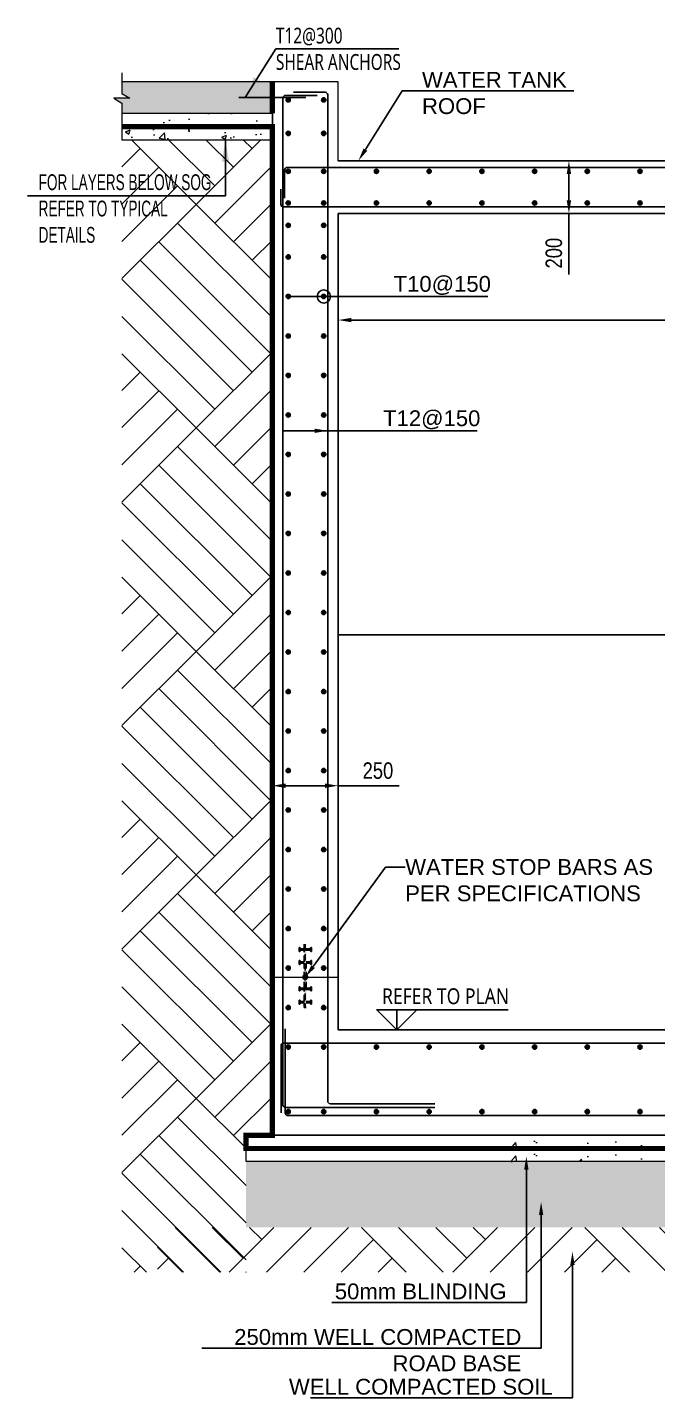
# Model space of a CAD drawing. Header units: millimetres. Extents: x 109938 to 146706, y 87118 to 119396.
# Drawn here: x 141307 to 143698, y 94669 to 99879 of the extents above; entities that cross this region are included whole.
import ezdxf
from ezdxf import colors
from ezdxf.entities.mleader import LeaderData, LeaderLine
from ezdxf.math import Vec2, Vec3

# ---------------------------------------------------------------- set-up
doc = ezdxf.new("R2010")
doc.units = ezdxf.units.MM
doc.header["$LTSCALE"] = 25
doc.header["$PDMODE"] = 35
for name, pattern in [('Dash Dot 3_16_', [7.9375, 4.7625, -1.5875, 0, -1.5875]), ('DASHEDX2', [1.5, 1, -0.5]), ('Dot & Dashed', [8.937037, 4.233333, -2.351852, 0, -2.351852])]:
    doc.linetypes.add(name, pattern=pattern)
for name, color, linetype, lineweight in [('A-ANNO-DIMS', 211, 'Continuous', 9), ('A-FLOR-IDEN', 11, 'Continuous', 9), ('S-COL', 3, 'Continuous', 13), ('S-COLS', 52, 'Continuous', 9), ('S-HATCH', 8, 'Continuous', 9), ('S-SLAB', 3, 'Continuous', 13)]:
    doc.layers.add(name, color=color, linetype=linetype, lineweight=lineweight)
for name, color, linetype in [('APPLICATION', 7, 'DASHEDX2'), ('LOBBY.SECTIONS$0$S200G_ELEV_LVL', 7, 'Continuous'), ('REINF', 1, 'Continuous'), ('S-DIM', 1, 'Continuous'), ('S200G_SECTIONS', 3, 'Continuous'), ('STR_COL_HATCH', 8, 'Continuous'), ('VOIDS', 3, 'Continuous'), ('WATER PROOF', 1, 'Continuous')]:
    doc.layers.add(name, color=color, linetype=linetype)
doc.styles.add('GENERATED_STYLE_1', font='arial.ttf')
doc.styles.add('GENERATED_STYLE_3', font='trebuc.ttf', dxfattribs={"width": 0.78})
doc.styles.add('romans', font='romans__.ttf', dxfattribs={"width": 0.85, "height": 1.816751})
doc.styles.add('style1', font='arial.ttf', dxfattribs={"width": 0.8, "height": 62.5})
doc.linetypes.add('ZIGZAG', pattern='A,0.00254,-5.08,[131,ltypeshp.shx,S=5.08,R=0,X=-5.08,Y=0],-10.16,[131,ltypeshp.shx,S=5.08,R=180,X=5.08,Y=0],-5.08', length=20.32254)
doc.dimstyles.new('D375', dxfattribs={"dimtxt": 62.5, "dimasz": 50, "dimexe": 0.18, "dimexo": 0.0625, "dimgap": 25, "dimtad": 1, "dimdec": 0, "dimzin": 0, "dimdsep": 46, "dimtxsty": 'style1', "dimcen": 0.09, "dimclrd": 256, "dimclre": 256, "dimclrt": 2, "dimadec": 0, "dimazin": 0, "dimtfac": 1, "dimtdec": 0, "dimtofl": 0, "dimtmove": 0, "dimatfit": 3, "dimfxl": 1, "dimtolj": 1, "dimtzin": 0, "dimarcsym": 0})
doc.dimstyles.new('DIM-50', dxfattribs={"dimscale": 0.05, "dimtxt": 2.5, "dimasz": 2.5, "dimexe": 2, "dimexo": 2, "dimgap": 1, "dimtad": 1, "dimdec": 0, "dimlfac": 1000, "dimzin": 0, "dimdsep": 46, "dimtxsty": 'romans', "dimblk": 'ARCHTICK', "dimcen": 1, "dimclrd": 1, "dimclre": 1, "dimclrt": 3, "dimadec": 0, "dimazin": 0, "dimtfac": 1, "dimtdec": 0, "dimtix": 1, "dimtmove": 1, "dimatfit": 3, "dimfxl": 1, "dimtolj": 1, "dimtzin": 0, "dimarcsym": 0})
pattern_1 = [(50, (9832.4, -8603.38), (182.18467, -15.93909), [19.05, -209.55]), (355, (9832.4, -8603.38), (-35.24342, 191.05685), [15.24, -167.64058]), (100.45144, (9847.58, -8604.71), (146.94125, 175.11775), [16.19, -178.09024]), (46.1842, (9832.4, -8552.58), (271.07904, -42.04233), [28.575, -314.325]), (96.63556, (9855, -8556.1), (237.40413, 247.42612), [24.28502, -267.1356]), (351.18415, (9832.4, -8552.58), (237.40413, 247.42612), [22.85997, -251.45973]), (21, (9857.8, -8565.28), (151.61439, -102.2652), [19.05, -209.55]), (326, (9857.8, -8565.28), (61.80203, 184.18797), [15.24, -167.64]), (71.45144, (9870.43, -8573.8), (213.41642, 81.92277), [16.19, -178.08994]), (37.5, (9832.4, -8603.384), (3.088603, 84.55504), [0, -165.608, 0, -170.18, 0, -168.275]), (7.5, (9832.4, -8603.38), (66.819663, 100.180575), [0, -97.028, 0, -161.798, 0, -64.135]), (327.5, (9775.755, -8603.384), (135.590595, -5.728744), [0, -63.5, 0, -198.12, 0, -262.89]), (317.5, (9750.36, -8603.38), (148.12918, 25.42649), [0, -82.55, 0, -131.572, 0, -186.69])]

# ---------------------------------------------------------------- blocks, each defined once
blk = doc.blocks.new('*D21')
at = {"layer": 'A-ANNO-DIMS', "lineweight": -2, "transparency": 16777216}
for p, q in [((142486.4, 98889.2), (142486.4, 98767.5)), ((145836.4, 98889.2), (145836.4, 98767.5)), ((142536.4, 98767.7), (145786.4, 98767.7))]:
    blk.add_line(p, q, dxfattribs=at)
at = {"layer": 'A-ANNO-DIMS', "transparency": 16777216}
for points in [[(142536.4, 98776), (142536.4, 98759.4), (142486.4, 98767.7)], [(145786.4, 98776), (145786.4, 98759.4), (145836.4, 98767.7)]]:
    blk.add_solid(points, dxfattribs=at)
at = {"layer": 'Defpoints', "color": 0, "transparency": 16777216}
for p in [(142486.4, 98889.3), (145836.4, 98889.3), (145836.4, 98767.7)]:
    blk.add_point(p, dxfattribs=at)
at = {"layer": 'A-ANNO-DIMS', "color": 2, "transparency": 16777216, "insert": (144161.4, 98824.6), "char_height": 62.5, "attachment_point": 5, "style": 'style1'}
blk.add_mtext('\\A1;3350', dxfattribs=at)
blk = doc.blocks.new('_DotBlank')
at = {"color": 0, "linetype": 'ByBlock', "lineweight": -2}
blk.add_line((-0.5, 0), (-1, 0), dxfattribs=at)
blk.add_circle((0, 0), 0.5, dxfattribs=at)
blk = doc.blocks.new('*D25')
at = {"layer": 'A-ANNO-DIMS', "lineweight": -2, "transparency": 16777216}
for p, q in [((142236.4, 96960.3), (142236.4, 96999.9)), ((142286.4, 96999.7), (142436.4, 96999.7)), ((142486.4, 96960.3), (142486.4, 96999.9)), ((142486.4, 96999.7), (142717.6, 96999.7))]:
    blk.add_line(p, q, dxfattribs=at)
at = {"layer": 'A-ANNO-DIMS', "transparency": 16777216}
for points in [[(142286.4, 97008), (142286.4, 96991.3), (142236.4, 96999.7)], [(142436.4, 97008), (142436.4, 96991.3), (142486.4, 96999.7)]]:
    blk.add_solid(points, dxfattribs=at)
at = {"layer": 'Defpoints', "color": 0, "transparency": 16777216}
for p in [(142236.4, 96999.7), (142236.4, 96960.2), (142486.4, 96960.2)]:
    blk.add_point(p, dxfattribs=at)
at = {"layer": 'A-ANNO-DIMS', "color": 2, "transparency": 16777216, "insert": (142637, 97056.6), "char_height": 62.5, "attachment_point": 5, "style": 'style1'}
blk.add_mtext('\\A1;250', dxfattribs=at)
blk = doc.blocks.new('*D26')
at = {"layer": 'A-ANNO-DIMS', "lineweight": -2, "transparency": 16777216}
for p, q in [((143436, 99372.3), (143361.6, 99372.3)), ((143361.8, 99322.3), (143361.8, 99222.3)), ((143411.6, 99172.3), (143361.6, 99172.3)), ((143361.8, 99172.3), (143361.8, 98941.2))]:
    blk.add_line(p, q, dxfattribs=at)
at = {"layer": 'A-ANNO-DIMS', "transparency": 16777216}
for points in [[(143353.4, 99322.3), (143370.1, 99322.3), (143361.8, 99372.3)], [(143353.4, 99222.3), (143370.1, 99222.3), (143361.8, 99172.3)]]:
    blk.add_solid(points, dxfattribs=at)
at = {"layer": 'Defpoints', "color": 0, "transparency": 16777216}
for p in [(143436, 99372.3), (143361.8, 99172.3), (143411.6, 99172.3)]:
    blk.add_point(p, dxfattribs=at)
at = {"layer": 'A-ANNO-DIMS', "color": 2, "transparency": 16777216, "insert": (143304.8, 99021.7), "char_height": 62.5, "attachment_point": 5, "rotation": 90, "style": 'style1'}
blk.add_mtext('\\A1;200', dxfattribs=at)
blk = doc.blocks.new('_ARCHTICK')
at = {"color": 0, "linetype": 'ByBlock', "const_width": 0.15}
blk.add_lwpolyline([(-0.5, -0.5), (0.5, 0.5)], dxfattribs=at)

msp = doc.modelspace()

# ---------------------------------------------------------------- hatches: boundary and pattern name
h = msp.add_hatch()
h.set_pattern_fill('ANSI31', color=256, scale=25, style=0)
h.set_pattern_definition([(45, (128240.7277, 73810.351), (-2.2097087, 2.2097087), [])])
h.paths.add_polyline_path([(142352.6, 96272.3, -1), (142370.3, 96272.3, -1)])
at = {"layer": 'REINF'}
h = msp.add_hatch(color=256, dxfattribs=at)
h.dxf.hatch_style = 1
edge = h.paths.add_edge_path()
edge.add_arc((142296.4, 99603.6), 8, 0, 360)
h = msp.add_hatch(color=256, dxfattribs=at)
h.dxf.hatch_style = 1
edge = h.paths.add_edge_path()
edge.add_arc((142431.4, 99603.6), 8, 0, 360)
h = msp.add_hatch(color=256, dxfattribs=at)
h.dxf.hatch_style = 1
edge = h.paths.add_edge_path()
edge.add_arc((142296.4, 99476.2), 8, 0, 360)
h = msp.add_hatch(color=256, dxfattribs=at)
h.dxf.hatch_style = 1
edge = h.paths.add_edge_path()
edge.add_arc((142431.4, 99476.2), 8, 0, 360)
h = msp.add_hatch(color=256, dxfattribs=at)
h.dxf.hatch_style = 1
edge = h.paths.add_edge_path()
edge.add_arc((142296.4, 99332.3), 8, 0, 360)
h = msp.add_hatch(color=256, dxfattribs=at)
h.dxf.hatch_style = 1
edge = h.paths.add_edge_path()
edge.add_arc((142431.4, 99332.3), 8, 0, 360)
h = msp.add_hatch(color=256, dxfattribs=at)
h.dxf.hatch_style = 1
edge = h.paths.add_edge_path()
edge.add_arc((142631.4, 99332.3), 8, 0, 360)
h = msp.add_hatch(color=256, dxfattribs=at)
h.dxf.hatch_style = 1
edge = h.paths.add_edge_path()
edge.add_arc((142831.4, 99332.3), 8, 0, 360)
h = msp.add_hatch(color=256, dxfattribs=at)
h.dxf.hatch_style = 1
edge = h.paths.add_edge_path()
edge.add_arc((143031.4, 99332.3), 8, 0, 360)
h = msp.add_hatch(color=256, dxfattribs=at)
h.dxf.hatch_style = 1
edge = h.paths.add_edge_path()
edge.add_arc((143231.4, 99332.3), 8, 0, 360)
h = msp.add_hatch(color=256, dxfattribs=at)
h.dxf.hatch_style = 1
edge = h.paths.add_edge_path()
edge.add_arc((143431.4, 99332.3), 8, 0, 360)
h = msp.add_hatch(color=256, dxfattribs=at)
h.dxf.hatch_style = 1
edge = h.paths.add_edge_path()
edge.add_arc((143631.4, 99332.3), 8, 0, 360)
h = msp.add_hatch(color=256, dxfattribs=at)
h.dxf.hatch_style = 1
edge = h.paths.add_edge_path()
edge.add_arc((142296.4, 99212.3), 8, 0, 360)
h = msp.add_hatch(color=256, dxfattribs=at)
h.dxf.hatch_style = 1
edge = h.paths.add_edge_path()
edge.add_arc((142296.4, 99212.3), 8, 0, 360)
h = msp.add_hatch(color=256, dxfattribs=at)
h.dxf.hatch_style = 1
edge = h.paths.add_edge_path()
edge.add_arc((142431.4, 99212.3), 8, 0, 360)
h = msp.add_hatch(color=256, dxfattribs=at)
h.dxf.hatch_style = 1
edge = h.paths.add_edge_path()
edge.add_arc((142431.4, 99212.3), 8, 0, 360)
h = msp.add_hatch(color=256, dxfattribs=at)
h.dxf.hatch_style = 1
edge = h.paths.add_edge_path()
edge.add_arc((142631.4, 99212.3), 8, 0, 360)
h = msp.add_hatch(color=256, dxfattribs=at)
h.dxf.hatch_style = 1
edge = h.paths.add_edge_path()
edge.add_arc((142831.4, 99212.3), 8, 0, 360)
h = msp.add_hatch(color=256, dxfattribs=at)
h.dxf.hatch_style = 1
edge = h.paths.add_edge_path()
edge.add_arc((143031.4, 99212.3), 8, 0, 360)
h = msp.add_hatch(color=256, dxfattribs=at)
h.dxf.hatch_style = 1
edge = h.paths.add_edge_path()
edge.add_arc((143231.4, 99212.3), 8, 0, 360)
h = msp.add_hatch(color=256, dxfattribs=at)
h.dxf.hatch_style = 1
edge = h.paths.add_edge_path()
edge.add_arc((143431.4, 99212.3), 8, 0, 360)
h = msp.add_hatch(color=256, dxfattribs=at)
h.dxf.hatch_style = 1
edge = h.paths.add_edge_path()
edge.add_arc((143631.4, 99212.3), 8, 0, 360)
h = msp.add_hatch(color=256, dxfattribs=at)
h.dxf.hatch_style = 1
edge = h.paths.add_edge_path()
edge.add_arc((142296.4, 99127.3), 8, 0, 360)
h = msp.add_hatch(color=256, dxfattribs=at)
h.dxf.hatch_style = 1
edge = h.paths.add_edge_path()
edge.add_arc((142431.4, 99127.3), 8, 0, 360)
h = msp.add_hatch(color=256, dxfattribs=at)
h.dxf.hatch_style = 1
edge = h.paths.add_edge_path()
edge.add_arc((142296.4, 99007.3), 8, 0, 360)
h = msp.add_hatch(color=256, dxfattribs=at)
h.dxf.hatch_style = 1
edge = h.paths.add_edge_path()
edge.add_arc((142431.4, 99007.3), 8, 0, 360)
h = msp.add_hatch(color=256, dxfattribs=at)
h.dxf.hatch_style = 1
edge = h.paths.add_edge_path()
edge.add_arc((142296.4, 98857.3), 8, 0, 360)
h = msp.add_hatch(color=256, dxfattribs=at)
h.dxf.hatch_style = 1
edge = h.paths.add_edge_path()
edge.add_arc((142431.4, 98857.3), 8, 0, 360)
h = msp.add_hatch(color=256, dxfattribs=at)
h.dxf.hatch_style = 1
edge = h.paths.add_edge_path()
edge.add_arc((142296.4, 98707.3), 8, 0, 360)
h = msp.add_hatch(color=256, dxfattribs=at)
h.dxf.hatch_style = 1
edge = h.paths.add_edge_path()
edge.add_arc((142431.4, 98707.3), 8, 0, 360)
h = msp.add_hatch(color=256, dxfattribs=at)
h.dxf.hatch_style = 1
edge = h.paths.add_edge_path()
edge.add_arc((142296.4, 98557.3), 8, 0, 360)
h = msp.add_hatch(color=256, dxfattribs=at)
h.dxf.hatch_style = 1
edge = h.paths.add_edge_path()
edge.add_arc((142431.4, 98557.3), 8, 0, 360)
h = msp.add_hatch(color=256, dxfattribs=at)
h.dxf.hatch_style = 1
edge = h.paths.add_edge_path()
edge.add_arc((142296.4, 98407.3), 8, 0, 360)
h = msp.add_hatch(color=256, dxfattribs=at)
h.dxf.hatch_style = 1
edge = h.paths.add_edge_path()
edge.add_arc((142431.4, 98407.3), 8, 0, 360)
h = msp.add_hatch(color=256, dxfattribs=at)
h.dxf.hatch_style = 1
edge = h.paths.add_edge_path()
edge.add_arc((142296.4, 98257.3), 8, 0, 360)
h = msp.add_hatch(color=256, dxfattribs=at)
h.dxf.hatch_style = 1
edge = h.paths.add_edge_path()
edge.add_arc((142431.4, 98257.3), 8, 0, 360)
h = msp.add_hatch(color=256, dxfattribs=at)
h.dxf.hatch_style = 1
edge = h.paths.add_edge_path()
edge.add_arc((142296.4, 98107.3), 8, 0, 360)
h = msp.add_hatch(color=256, dxfattribs=at)
h.dxf.hatch_style = 1
edge = h.paths.add_edge_path()
edge.add_arc((142431.4, 98107.3), 8, 0, 360)
h = msp.add_hatch(color=256, dxfattribs=at)
h.dxf.hatch_style = 1
edge = h.paths.add_edge_path()
edge.add_arc((142296.4, 97957.3), 8, 0, 360)
h = msp.add_hatch(color=256, dxfattribs=at)
h.dxf.hatch_style = 1
edge = h.paths.add_edge_path()
edge.add_arc((142431.4, 97957.3), 8, 0, 360)
h = msp.add_hatch(color=256, dxfattribs=at)
h.dxf.hatch_style = 1
edge = h.paths.add_edge_path()
edge.add_arc((142296.4, 97807.3), 8, 0, 360)
h = msp.add_hatch(color=256, dxfattribs=at)
h.dxf.hatch_style = 1
edge = h.paths.add_edge_path()
edge.add_arc((142431.4, 97807.3), 8, 0, 360)
h = msp.add_hatch(color=256, dxfattribs=at)
h.dxf.hatch_style = 1
edge = h.paths.add_edge_path()
edge.add_arc((142296.4, 97657.3), 8, 0, 360)
h = msp.add_hatch(color=256, dxfattribs=at)
h.dxf.hatch_style = 1
edge = h.paths.add_edge_path()
edge.add_arc((142431.4, 97657.3), 8, 0, 360)
h = msp.add_hatch(color=256, dxfattribs=at)
h.dxf.hatch_style = 1
edge = h.paths.add_edge_path()
edge.add_arc((142296.4, 97507.3), 8, 0, 360)
h = msp.add_hatch(color=256, dxfattribs=at)
h.dxf.hatch_style = 1
edge = h.paths.add_edge_path()
edge.add_arc((142431.4, 97507.3), 8, 0, 360)
h = msp.add_hatch(color=256, dxfattribs=at)
h.dxf.hatch_style = 1
edge = h.paths.add_edge_path()
edge.add_arc((142296.4, 97357.3), 8, 0, 360)
h = msp.add_hatch(color=256, dxfattribs=at)
h.dxf.hatch_style = 1
edge = h.paths.add_edge_path()
edge.add_arc((142431.4, 97357.3), 8, 0, 360)
h = msp.add_hatch(color=256, dxfattribs=at)
h.dxf.hatch_style = 1
edge = h.paths.add_edge_path()
edge.add_arc((142296.4, 97207.3), 8, 0, 360)
h = msp.add_hatch(color=256, dxfattribs=at)
h.dxf.hatch_style = 1
edge = h.paths.add_edge_path()
edge.add_arc((142431.4, 97207.3), 8, 0, 360)
h = msp.add_hatch(color=256, dxfattribs=at)
h.dxf.hatch_style = 1
edge = h.paths.add_edge_path()
edge.add_arc((142296.4, 97057.3), 8, 0, 360)
h = msp.add_hatch(color=256, dxfattribs=at)
h.dxf.hatch_style = 1
edge = h.paths.add_edge_path()
edge.add_arc((142431.4, 97057.3), 8, 0, 360)
h = msp.add_hatch(color=256, dxfattribs=at)
h.dxf.hatch_style = 1
edge = h.paths.add_edge_path()
edge.add_arc((142296.4, 96907.3), 8, 0, 360)
h = msp.add_hatch(color=256, dxfattribs=at)
h.dxf.hatch_style = 1
edge = h.paths.add_edge_path()
edge.add_arc((142431.4, 96907.3), 8, 0, 360)
h = msp.add_hatch(color=256, dxfattribs=at)
h.dxf.hatch_style = 1
edge = h.paths.add_edge_path()
edge.add_arc((142296.4, 96757.3), 8, 0, 360)
h = msp.add_hatch(color=256, dxfattribs=at)
h.dxf.hatch_style = 1
edge = h.paths.add_edge_path()
edge.add_arc((142431.4, 96757.3), 8, 0, 360)
h = msp.add_hatch(color=256, dxfattribs=at)
h.dxf.hatch_style = 1
edge = h.paths.add_edge_path()
edge.add_arc((142296.4, 96607.3), 8, 0, 360)
h = msp.add_hatch(color=256, dxfattribs=at)
h.dxf.hatch_style = 1
edge = h.paths.add_edge_path()
edge.add_arc((142431.4, 96607.3), 8, 0, 360)
h = msp.add_hatch(color=256, dxfattribs=at)
h.dxf.hatch_style = 1
edge = h.paths.add_edge_path()
edge.add_arc((142296.4, 96457.3), 8, 0, 360)
h = msp.add_hatch(color=256, dxfattribs=at)
h.dxf.hatch_style = 1
edge = h.paths.add_edge_path()
edge.add_arc((142431.4, 96457.3), 8, 0, 360)
h = msp.add_hatch(color=256, dxfattribs=at)
h.dxf.hatch_style = 1
edge = h.paths.add_edge_path()
edge.add_arc((142296.4, 96307.3), 8, 0, 360)
h = msp.add_hatch(color=256, dxfattribs=at)
h.dxf.hatch_style = 1
edge = h.paths.add_edge_path()
edge.add_arc((142431.4, 96307.3), 8, 0, 360)
h = msp.add_hatch(color=256, dxfattribs=at)
h.dxf.hatch_style = 1
edge = h.paths.add_edge_path()
edge.add_arc((142296.4, 96157.3), 8, 0, 360)
h = msp.add_hatch(color=256, dxfattribs=at)
h.dxf.hatch_style = 1
edge = h.paths.add_edge_path()
edge.add_arc((142431.4, 96157.3), 8, 0, 360)
h = msp.add_hatch(color=256, dxfattribs=at)
h.dxf.hatch_style = 1
edge = h.paths.add_edge_path()
edge.add_arc((142296.4, 96007.3), 8, 0, 360)
h = msp.add_hatch(color=256, dxfattribs=at)
h.dxf.hatch_style = 1
edge = h.paths.add_edge_path()
edge.add_arc((142431.4, 96007.3), 8, 0, 360)
h = msp.add_hatch(color=256, dxfattribs=at)
h.dxf.hatch_style = 1
edge = h.paths.add_edge_path()
edge.add_arc((142631.4, 96007.3), 8, 0, 360)
h = msp.add_hatch(color=256, dxfattribs=at)
h.dxf.hatch_style = 1
edge = h.paths.add_edge_path()
edge.add_arc((142831.4, 96007.3), 8, 0, 360)
h = msp.add_hatch(color=256, dxfattribs=at)
h.dxf.hatch_style = 1
edge = h.paths.add_edge_path()
edge.add_arc((143031.4, 96007.3), 8, 0, 360)
h = msp.add_hatch(color=256, dxfattribs=at)
h.dxf.hatch_style = 1
edge = h.paths.add_edge_path()
edge.add_arc((143231.4, 96007.3), 8, 0, 360)
h = msp.add_hatch(color=256, dxfattribs=at)
h.dxf.hatch_style = 1
edge = h.paths.add_edge_path()
edge.add_arc((143431.4, 96007.3), 8, 0, 360)
h = msp.add_hatch(color=256, dxfattribs=at)
h.dxf.hatch_style = 1
edge = h.paths.add_edge_path()
edge.add_arc((143631.4, 96007.3), 8, 0, 360)
h = msp.add_hatch(color=256, dxfattribs=at)
h.dxf.hatch_style = 1
edge = h.paths.add_edge_path()
edge.add_arc((142296.4, 95762.3), 8, 0, 360)
h = msp.add_hatch(color=256, dxfattribs=at)
h.dxf.hatch_style = 1
edge = h.paths.add_edge_path()
edge.add_arc((142431.4, 95762.3), 8, 0, 360)
h = msp.add_hatch(color=256, dxfattribs=at)
h.dxf.hatch_style = 1
edge = h.paths.add_edge_path()
edge.add_arc((142631.4, 95762.3), 8, 0, 360)
h = msp.add_hatch(color=256, dxfattribs=at)
h.dxf.hatch_style = 1
edge = h.paths.add_edge_path()
edge.add_arc((142831.4, 95762.3), 8, 0, 360)
h = msp.add_hatch(color=256, dxfattribs=at)
h.dxf.hatch_style = 1
edge = h.paths.add_edge_path()
edge.add_arc((143031.4, 95762.3), 8, 0, 360)
h = msp.add_hatch(color=256, dxfattribs=at)
h.dxf.hatch_style = 1
edge = h.paths.add_edge_path()
edge.add_arc((143231.4, 95762.3), 8, 0, 360)
h = msp.add_hatch(color=256, dxfattribs=at)
h.dxf.hatch_style = 1
edge = h.paths.add_edge_path()
edge.add_arc((143431.4, 95762.3), 8, 0, 360)
h = msp.add_hatch(color=256, dxfattribs=at)
h.dxf.hatch_style = 1
edge = h.paths.add_edge_path()
edge.add_arc((143631.4, 95762.3), 8, 0, 360)
at = {"layer": 'S-COLS'}
h = msp.add_hatch(dxfattribs=at)
h.set_pattern_fill('AR-CONC', color=256, style=0)
h.set_pattern_definition(pattern_1)
h.paths.add_polyline_path([(142236.4, 99552.3), (141665.4, 99552.3), (141665.4, 99502.3), (142236.4, 99502.3)])
h = msp.add_hatch(dxfattribs=at)
h.set_pattern_fill('AR-CONC', color=256, style=0)
h.set_pattern_definition(pattern_1)
h.paths.add_polyline_path([(142236.4, 99502.3), (141665.4, 99502.3), (141665.4, 99452.3), (142236.4, 99452.3)])
h = msp.add_hatch(dxfattribs=at)
h.set_pattern_fill('AR-CONC', color=256, scale=1.5, style=0)
h.set_pattern_definition([(50, (8097.48, 5649.73), (273.277, -23.90863), [28.575, -314.325]), (355, (8097.48, 5649.73), (-52.86513, 286.58527), [22.86, -251.46088]), (100.45144, (8120.25, 5647.74), (220.41187, 262.67663), [24.285, -267.13537]), (46.1842, (8097.48, 5725.93), (406.61856, -63.0635), [42.8625, -471.4875]), (96.63556, (8131.37, 5720.68), (356.1062, 371.1392), [36.4275, -400.7034]), (351.18415, (8097.5, 5725.93), (356.1062, 371.1392), [34.29, -377.1896]), (21, (8135.58, 5706.88), (227.4216, -153.3978), [28.575, -314.325]), (326, (8135.58, 5706.88), (92.70304, 276.28195), [22.86, -251.46]), (71.45144, (8154.53, 5694.1), (320.12463, 122.88415), [24.285, -267.1349]), (37.5, (8097.48, 5649.73), (4.632905, 126.83256), [0, -248.412, 0, -255.27, 0, -252.4125]), (7.5, (8097.48, 5649.73), (100.22949, 150.27086), [0, -145.542, 0, -242.697, 0, -96.2025]), (327.5, (8012.52, 5649.73), (203.38589, -8.593116), [0, -95.25, 0, -297.18, 0, -394.335]), (317.5, (7974.42, 5649.73), (222.19377, 38.13974), [0, -123.825, 0, -197.358, 0, -280.035])])
h.paths.add_polyline_path([(143086.4, 95672.3), (145786.4, 95672.3), (145786.4, 95622.3), (143086.4, 95622.3)])
h = msp.add_hatch(dxfattribs=at)
h.set_pattern_fill('AR-CONC', color=256, scale=1.5, style=0)
h.set_pattern_definition([(50, (8097.48, 5599.73), (273.277, -23.90863), [28.575, -314.325]), (355, (8097.48, 5599.73), (-52.86513, 286.58527), [22.86, -251.46088]), (100.45144, (8120.25, 5597.74), (220.41187, 262.67663), [24.285, -267.13537]), (46.1842, (8097.48, 5675.93), (406.61856, -63.0635), [42.8625, -471.4875]), (96.63556, (8131.37, 5670.68), (356.1062, 371.1392), [36.4275, -400.7034]), (351.18415, (8097.5, 5675.93), (356.1062, 371.1392), [34.29, -377.1896]), (21, (8135.58, 5656.88), (227.4216, -153.3978), [28.575, -314.325]), (326, (8135.58, 5656.88), (92.70304, 276.28195), [22.86, -251.46]), (71.45144, (8154.53, 5644.1), (320.12463, 122.88415), [24.285, -267.1349]), (37.5, (8097.48, 5599.73), (4.632905, 126.83256), [0, -248.412, 0, -255.27, 0, -252.4125]), (7.5, (8097.48, 5599.73), (100.22949, 150.27086), [0, -145.542, 0, -242.697, 0, -96.2025]), (327.5, (8012.52, 5599.73), (203.38589, -8.593116), [0, -95.25, 0, -297.18, 0, -394.335]), (317.5, (7974.42, 5599.73), (222.19377, 38.13974), [0, -123.825, 0, -197.358, 0, -280.035])])
h.paths.add_polyline_path([(143086.4, 95622.3), (145786.4, 95622.3), (145786.4, 95572.3), (143086.4, 95572.3)])
at = {"layer": 'S-HATCH', "transparency": 33554559}
h = msp.add_hatch(dxfattribs=at)
h.set_pattern_fill('GRAVEL', color=8, scale=10)
h.set_pattern_definition([(228.012788, (8280.361, 5853.733), (-2032.0000002, -2285.9999999), [34.17214, -3383.04836]), (184.969741, (8257.501, 5828.333), (3047.9999988, 254.0000145), [58.64047, -5805.4049]), (132.510447, (8199.081, 5823.253), (2540.000001, -2793.999999), [41.34815, -4093.47228]), (267.273689, (8100.021, 5759.753), (254.0000005, 5080), [53.40045, -5286.64374]), (292.833654, (8097.481, 5706.413), (-1270.0000001, 3048), [52.36337, -5183.98077]), (357.273689, (8117.801, 5658.153), (-5080, 254.0000005), [53.40045, -5286.64374]), (37.6942405, (8171.141, 5655.613), (-3301.99999985, -2540.0000002), [70.61937, -6991.31153]), (72.2553284, (8227.021, 5698.793), (1778.0000005, 5587.99999985), [66.67195, -6600.52566]), (121.429566, (8247.341, 5762.293), (-2032.0000003, 3301.9999998), [53.5813, -5304.55457]), (175.236358, (8219.401, 5808.013), (2794, -254.0000004), [61.17133, -2997.3937]), (222.397438, (8158.441, 5813.093), (-3047.9999999, -2794.0000001), [79.1078, -7831.67725]), (138.814075, (8351.481, 5757.213), (-1778, 1524), [27.00045, -2673.0566]), (171.469234, (8331.161, 5774.993), (3302.0000001, -507.9999994), [51.3682, -5085.4639]), (225, (8280.36, 5782.61), (-4e-14, -254), [35.92093, -323.2893]), (203.19859, (8262.58, 5813.093), (1270, 508), [19.34413, -1915.06224]), (291.80141, (8244.8, 5805.473), (-254, 762), [27.35656, -1340.4753]), (30.963757, (8254.96, 5780.073), (762, 508), [44.43197, -1436.6298]), (161.56505, (8293.06, 5802.93), (508, -254), [32.1287, -771.0898]), (16.38954, (8097.481, 5805.473), (2540, 762), [45.0088, -4455.88267]), (70.346176, (8140.661, 5818.173), (-1016.0000001, -2794), [37.7599, -3738.22157]), (293.19859, (8293.06, 5853.733), (-508, 1270), [38.688, -1895.71836]), (343.61046, (8308.301, 5818.173), (-2540, 761.9999998), [45.0088, -4455.88267]), (339.443955, (8097.48, 5647.993), (-1270, 508), [43.40352, -2126.77343]), (294.77514, (8138.121, 5632.753), (-1270.0000015, 2793.9999993), [36.3672, -3600.35934]), (66.80141, (8295.6, 5599.733), (508, 1270), [38.688, -1895.71836]), (17.354025, (8310.841, 5635.293), (-3302, -1016.0000002), [42.57827, -4215.2376]), (69.443955, (8171.14, 5599.733), (-508, -1270), [21.70176, -2148.4752]), (101.309932, (8280.36, 5599.733), (-254, 1016), [12.95146, -1282.1995]), (165.963757, (8277.82, 5612.433), (762, -254), [52.36337, -994.90546]), (186.009006, (8227.021, 5625.133), (2540, 254.0000001), [48.5267, -4804.1365]), (303.690068, (8254.96, 5757.21), (-254, 508), [36.6324, -879.17764]), (353.1572266, (8275.281, 5726.733), (4318, -507.9999998), [63.95568, -6331.6009]), (60.945396, (8338.78, 5719.113), (-1016, -1778), [26.15082, -2588.93923]), (90, (8351.48, 5741.97), (-254, 254), [15.24, -238.76]), (120.256437, (8221.941, 5632.753), (1015.9999999, -1778), [35.2867, -3493.39408]), (48.012787, (8204.161, 5663.233), (2032.0000002, 2285.9999999), [68.3443, -3348.87622]), (0, (8249.88, 5714.03), (254, 254), [66.04, -187.96]), (325.304846, (8315.921, 5714.033), (2540.000001, -1777.9999986), [40.16096, -3975.93167]), (254.054604, (8348.94, 5691.173), (-254, -1016), [36.9829, -1812.165]), (207.645975, (8338.781, 5655.613), (-4826.0000002, -2539.99999966), [60.2145, -5961.24644]), (175.426079, (8285.441, 5627.673), (-3302, 254), [63.70295, -6306.58465])])
h.paths.add_polyline_path([(142136.4, 95572.3), (146657.5, 95572.3), (146657.5, 95322.3), (142136.4, 95322.3)])
at = {"layer": 'STR_COL_HATCH'}
h = msp.add_hatch(color=256, dxfattribs=at)
h.dxf.hatch_style = 1
h.paths.add_polyline_path([(142236.4, 99552.3), (142236.4, 99672.3), (141665.4, 99672.3), (141665.4, 99627.3), (141695.8, 99609.5), (141665.4, 99609.5), (141635, 99609.5), (141665.4, 99591.7), (141665.4, 99552.3)])
h = msp.add_hatch(dxfattribs=at)
h.set_pattern_fill('AR-PARQ1', color=256, scale=50, angle=45)
h.set_pattern_definition([(135, (-14182.6, 113631), (-848.5281, 0), [600, -600]), (135, (-14111.9, 113701.7), (-848.5281, 0), [600, -600]), (135, (-14041.2, 113772.43), (-848.5281, 0), [600, -600]), (135, (-13970.5, 113843.14), (-848.5281, 0), [600, -600]), (135, (-13899.8, 113913.85), (-848.5281, 0), [600, -600]), (135, (-13829.06, 113984.56), (-848.5281, 0), [600, -600]), (135, (-13758.35, 114055.3), (-848.5281, 0), [600, -600]), (45, (-14606.9, 114055.3), (848.5281, 0), [600, -600]), (45, (-14677.6, 114126), (848.5281, 0), [600, -600]), (45, (-14748.3, 114196.7), (848.5281, 0), [600, -600]), (45, (-14819, 114267.4), (848.5281, 0), [600, -600]), (45, (-14889.7, 114338.1), (848.5281, 0), [600, -600]), (45, (-14960.44, 114408.8), (848.5281, 0), [600, -600]), (45, (-15031.15, 114479.54), (848.5281, 0), [600, -600])])
h.paths.add_polyline_path([(141665.4, 99452.3), (142236.4, 99452.3), (142236.4, 95672.3), (142136.4, 95672.3), (142136.4, 95152.8), (141665.4, 95152.8), (141665.4, 95672.3)])
h = msp.add_hatch(dxfattribs=at)
h.set_pattern_fill('AR-PARQ1', color=256, scale=50, angle=45)
h.set_pattern_definition([(135, (-3114.9, 113731), (-848.5281, 0), [600, -600]), (135, (-3044.2, 113801.7), (-848.5281, 0), [600, -600]), (135, (-2973.5, 113872.43), (-848.5281, 0), [600, -600]), (135, (-2902.8, 113943.14), (-848.5281, 0), [600, -600]), (135, (-2832.1, 114013.85), (-848.5281, 0), [600, -600]), (135, (-2761.36, 114084.56), (-848.5281, 0), [600, -600]), (135, (-2690.65, 114155.3), (-848.5281, 0), [600, -600]), (45, (-3539.2, 114155.3), (848.5281, 0), [600, -600]), (45, (-3609.9, 114226), (848.5281, 0), [600, -600]), (45, (-3680.6, 114296.7), (848.5281, 0), [600, -600]), (45, (-3751.3, 114367.4), (848.5281, 0), [600, -600]), (45, (-3822, 114438.1), (848.5281, 0), [600, -600]), (45, (-3892.73, 114508.8), (848.5281, 0), [600, -600]), (45, (-3963.44, 114579.54), (848.5281, 0), [600, -600])])
h.paths.add_polyline_path([(141800.8, 95322.3), (146657.5, 95322.3), (146657.5, 95152.8), (141800.8, 95152.8)])

# ---------------------------------------------------------------- linework, layer by layer
at = {"color": 3, "linetype": 'Continuous'}
msp.add_line((145836.4, 97572.3), (142486.4, 97572.3), dxfattribs=at)
at = {"color": 1, "linetype": 'Continuous'}
msp.add_line((142708.4, 96072.3), (142708.4, 96148.2), dxfattribs=at)
at = {"color": 3, "linetype": 'Continuous'}
msp.add_lwpolyline([(142708.4, 96072.3), (142784.3, 96148.2), (142632.5, 96148.2), (142708.4, 96072.3)], dxfattribs=at)
msp.add_circle((142361.4, 96272.3), 8.84)
at = {"layer": 'APPLICATION'}
for p, q in [((142340.2, 96385.4), (142337.7, 96385.4)), ((142337.7, 96385.4), (142337.7, 96370.4)), ((142342.7, 96380.4), (142340.2, 96385.4)), ((142342.7, 96380.4), (142357.7, 96380.4)), ((142357.7, 96380.4), (142357.7, 96397.9)), ((142361.4, 96397.9), (142361.4, 96157.9)), ((142361.4, 96397.9), (142361.4, 96157.9)), ((142380.2, 96380.4), (142365.2, 96380.4)), ((142380.2, 96380.4), (142382.7, 96385.4)), ((142382.7, 96385.4), (142385.2, 96385.4)), ((142385.2, 96385.4), (142385.2, 96370.4)), ((142340.2, 96370.4), (142337.7, 96370.4)), ((142337.7, 96335.4), (142337.7, 96320.4)), ((142340.2, 96335.4), (142337.7, 96335.4)), ((142342.7, 96375.4), (142340.2, 96370.4)), ((142342.7, 96330.4), (142340.2, 96335.4)), ((142342.7, 96375.4), (142357.7, 96375.4)), ((142342.7, 96330.4), (142357.7, 96330.4)), ((142357.7, 96330.4), (142357.7, 96375.4)), ((142380.2, 96375.4), (142365.2, 96375.4)), ((142380.2, 96330.4), (142365.2, 96330.4)), ((142380.2, 96375.4), (142382.7, 96370.4)), ((142380.2, 96330.4), (142382.7, 96335.4)), ((142382.7, 96370.4), (142385.2, 96370.4)), ((142382.7, 96335.4), (142385.2, 96335.4)), ((142385.2, 96335.4), (142385.2, 96320.4)), ((142340.2, 96320.4), (142337.7, 96320.4)), ((142342.7, 96325.4), (142340.2, 96320.4)), ((142342.7, 96325.4), (142357.7, 96325.4)), ((142357.7, 96230.4), (142357.7, 96325.4)), ((142380.2, 96325.4), (142365.2, 96325.4)), ((142365.2, 96230.4), (142365.2, 96325.4)), ((142380.2, 96325.4), (142382.7, 96320.4)), ((142382.7, 96320.4), (142385.2, 96320.4)), ((142337.7, 96235.4), (142337.7, 96220.4)), ((142340.2, 96235.4), (142337.7, 96235.4)), ((142342.7, 96230.4), (142340.2, 96235.4)), ((142342.7, 96225.4), (142340.2, 96220.4)), ((142342.7, 96230.4), (142357.7, 96230.4)), ((142342.7, 96225.4), (142357.7, 96225.4)), ((142357.7, 96180.4), (142357.7, 96225.4)), ((142380.2, 96230.4), (142365.2, 96230.4)), ((142380.2, 96225.4), (142365.2, 96225.4)), ((142380.2, 96230.4), (142382.7, 96235.4)), ((142380.2, 96225.4), (142382.7, 96220.4)), ((142382.7, 96235.4), (142385.2, 96235.4)), ((142385.2, 96235.4), (142385.2, 96220.4)), ((142340.2, 96220.4), (142337.7, 96220.4)), ((142337.7, 96185.4), (142337.7, 96170.4)), ((142340.2, 96185.4), (142337.7, 96185.4)), ((142340.2, 96170.4), (142337.7, 96170.4)), ((142342.7, 96180.4), (142340.2, 96185.4)), ((142342.7, 96175.4), (142340.2, 96170.4)), ((142342.7, 96180.4), (142357.7, 96180.4)), ((142342.7, 96175.4), (142357.7, 96175.4)), ((142357.7, 96157.9), (142357.7, 96175.4)), ((142380.2, 96180.4), (142365.2, 96180.4)), ((142380.2, 96175.4), (142365.2, 96175.4)), ((142380.2, 96180.4), (142382.7, 96185.4)), ((142380.2, 96175.4), (142382.7, 96170.4)), ((142382.7, 96220.4), (142385.2, 96220.4)), ((142382.7, 96185.4), (142385.2, 96185.4)), ((142382.7, 96170.4), (142385.2, 96170.4)), ((142385.2, 96185.4), (142385.2, 96170.4)), ((142365.2, 96157.9), (142357.7, 96157.9))]:
    msp.add_line(p, q, dxfattribs=at)
for points in [[(142337.7, 96385.4), (142337.7, 96370.4), (142340.2, 96385.4), (142340.2, 96370.4)], [(142340.2, 96385.4), (142340.2, 96370.4), (142342.7, 96380.4), (142342.7, 96375.4)], [(142342.7, 96380.4), (142342.7, 96375.4), (142357.7, 96380.4), (142357.7, 96375.4)], [(142357.7, 96397.9), (142357.7, 96157.9), (142361.4, 96397.9), (142361.4, 96157.9)], [(142365.2, 96397.9), (142365.2, 96157.9), (142361.4, 96397.9), (142361.4, 96157.9)], [(142380.2, 96380.4), (142380.2, 96375.4), (142365.2, 96380.4), (142365.2, 96375.4)], [(142382.7, 96385.4), (142382.7, 96370.4), (142380.2, 96380.4), (142380.2, 96375.4)], [(142385.2, 96385.4), (142385.2, 96370.4), (142382.7, 96385.4), (142382.7, 96370.4)], [(142337.7, 96335.4), (142337.7, 96320.4), (142340.2, 96335.4), (142340.2, 96320.4)], [(142340.2, 96335.4), (142340.2, 96320.4), (142342.7, 96330.4), (142342.7, 96325.4)], [(142342.7, 96330.4), (142342.7, 96325.4), (142357.7, 96330.4), (142357.7, 96325.4)], [(142380.2, 96330.4), (142380.2, 96325.4), (142365.2, 96330.4), (142365.2, 96325.4)], [(142382.7, 96335.4), (142382.7, 96320.4), (142380.2, 96330.4), (142380.2, 96325.4)], [(142385.2, 96335.4), (142385.2, 96320.4), (142382.7, 96335.4), (142382.7, 96320.4)], [(142337.7, 96235.4), (142337.7, 96220.4), (142340.2, 96235.4), (142340.2, 96220.4)], [(142340.2, 96235.4), (142340.2, 96220.4), (142342.7, 96230.4), (142342.7, 96225.4)], [(142342.7, 96230.4), (142342.7, 96225.4), (142357.7, 96230.4), (142357.7, 96225.4)], [(142380.2, 96230.4), (142380.2, 96225.4), (142365.2, 96230.4), (142365.2, 96225.4)], [(142382.7, 96235.4), (142382.7, 96220.4), (142380.2, 96230.4), (142380.2, 96225.4)], [(142385.2, 96235.4), (142385.2, 96220.4), (142382.7, 96235.4), (142382.7, 96220.4)], [(142337.7, 96185.4), (142337.7, 96170.4), (142340.2, 96185.4), (142340.2, 96170.4)], [(142340.2, 96185.4), (142340.2, 96170.4), (142342.7, 96180.4), (142342.7, 96175.4)], [(142342.7, 96180.4), (142342.7, 96175.4), (142357.7, 96180.4), (142357.7, 96175.4)], [(142380.2, 96180.4), (142380.2, 96175.4), (142365.2, 96180.4), (142365.2, 96175.4)], [(142382.7, 96185.4), (142382.7, 96170.4), (142380.2, 96180.4), (142380.2, 96175.4)], [(142385.2, 96185.4), (142385.2, 96170.4), (142382.7, 96185.4), (142382.7, 96170.4)]]:
    msp.add_solid(points, dxfattribs=at)
at = {"layer": 'LOBBY.SECTIONS$0$S200G_ELEV_LVL', "color": 3, "lineweight": -3}
msp.add_line((142784.2, 96148.1), (143130.6, 96148.7), dxfattribs=at)
at = {"layer": 'REINF'}
for p, q in [((142276.4, 99610.7), (142276.4, 95787.3)), ((142286.4, 99620.7), (142407, 99620.7)), ((142317, 99632.3), (142436.4, 99632.3)), ((142446.4, 99622.3), (142446.4, 95802.3)), ((142286.4, 95777.3), (142853.5, 95777.3)), ((142456.4, 95792.3), (142853.5, 95792.3))]:
    msp.add_line(p, q, dxfattribs=at)
for points in [[(142282.7, 99230), (142282.7, 99337.3, -0.414214), (142292.7, 99347.3), (143161.4, 99347.3), (146657.5, 99347.3)], [(146657.5, 99197.3), (143161.4, 99197.3), (142278.7, 99197.3, -0.414214), (142268.7, 99207.3), (142268.7, 99264)], [(146657.5, 95747.3), (144761.5, 95747.3), (142295.4, 95747.3, -0.414214), (142285.4, 95757.3), (142285.4, 96077)], [(142269.2, 95757.3), (142269.2, 96012.3, -0.414214), (142279.2, 96022.3), (144715.2, 96022.3), (146657.5, 96022.3)]]:
    msp.add_lwpolyline(points, format="xyb", dxfattribs=at)
for centre in [(142296.4, 99603.6), (142431.4, 99603.6), (142296.4, 99476.2), (142431.4, 99476.2), (142296.4, 99332.3), (142431.4, 99332.3), (142631.4, 99332.3), (142831.4, 99332.3), (143031.4, 99332.3), (143231.4, 99332.3), (143431.4, 99332.3), (143631.4, 99332.3), (142296.4, 99212.3), (142296.4, 99212.3), (142431.4, 99212.3), (142431.4, 99212.3), (142631.4, 99212.3), (142831.4, 99212.3), (143031.4, 99212.3), (143231.4, 99212.3), (143431.4, 99212.3), (143631.4, 99212.3), (142296.4, 99127.3), (142431.4, 99127.3), (142296.4, 99007.3), (142431.4, 99007.3), (142296.4, 98857.3), (142431.4, 98857.3), (142296.4, 98707.3), (142431.4, 98707.3), (142296.4, 98557.3), (142431.4, 98557.3), (142296.4, 98407.3), (142431.4, 98407.3), (142296.4, 98257.3), (142431.4, 98257.3), (142296.4, 98107.3), (142431.4, 98107.3), (142296.4, 97957.3), (142431.4, 97957.3), (142296.4, 97807.3), (142431.4, 97807.3), (142296.4, 97657.3), (142431.4, 97657.3), (142296.4, 97507.3), (142431.4, 97507.3), (142296.4, 97357.3), (142431.4, 97357.3), (142296.4, 97207.3), (142431.4, 97207.3), (142296.4, 97057.3), (142431.4, 97057.3), (142296.4, 96907.3), (142431.4, 96907.3), (142296.4, 96757.3), (142431.4, 96757.3), (142296.4, 96607.3), (142431.4, 96607.3), (142296.4, 96457.3), (142431.4, 96457.3), (142296.4, 96307.3), (142431.4, 96307.3), (142296.4, 96157.3), (142431.4, 96157.3), (142296.4, 96007.3), (142431.4, 96007.3), (142631.4, 96007.3), (142831.4, 96007.3), (143031.4, 96007.3), (143231.4, 96007.3), (143431.4, 96007.3), (143631.4, 96007.3), (142296.4, 95762.3), (142431.4, 95762.3), (142631.4, 95762.3), (142831.4, 95762.3), (143031.4, 95762.3), (143231.4, 95762.3), (143431.4, 95762.3), (143631.4, 95762.3)]:
    msp.add_circle(centre, 8, dxfattribs=at)
for centre, start, end in [((142286.4, 99610.7), 90, 180), ((142436.4, 99622.3), 0, 90), ((142286.4, 95787.3), 180, 270), ((142456.4, 95802.3), 180, 270)]:
    msp.add_arc(centre, 10, start, end, dxfattribs=at)
at = {"layer": 'S-COL'}
for p, q in [((142236.4, 99672.3), (141665.4, 99672.3)), ((142486.4, 99372.3), (142486.4, 99672.3)), ((142236.4, 99552.3), (141665.4, 99552.3))]:
    msp.add_line(p, q, dxfattribs=at)
for points in [[(142236.4, 99552.3), (141665.4, 99552.3), (141665.4, 99502.3), (142236.4, 99502.3)], [(142236.4, 99502.3), (141665.4, 99502.3), (141665.4, 99452.3), (142236.4, 99452.3)]]:
    msp.add_lwpolyline(points, close=True, dxfattribs=at)
at = {"layer": 'S-COLS'}
for points in [[(142136.4, 95672.3), (146657.5, 95672.3), (146657.5, 95622.3), (142136.4, 95622.3)], [(142136.4, 95622.3), (146657.5, 95622.3), (146657.5, 95572.3), (142136.4, 95572.3)]]:
    msp.add_lwpolyline(points, close=True, dxfattribs=at)
at = {"layer": 'S-SLAB'}
msp.add_line((142486.4, 99672.3), (142236.4, 99672.3), dxfattribs=at)
at = {"layer": 'S-SLAB', "linetype": 'ZIGZAG', "ltscale": 0.05}
msp.add_line((142236.4, 96272.3), (142486.4, 96272.3), dxfattribs=at)
at = {"layer": 'S-SLAB'}
msp.add_lwpolyline([(141665.4, 99706), (141665.4, 99627.3), (141695.8, 99609.5), (141665.4, 99609.5), (141635, 99609.5), (141665.4, 99591.7), (141665.4, 99513)], dxfattribs=at)
at = {"layer": 'S200G_SECTIONS', "color": 10, "const_width": 20}
msp.add_lwpolyline([(142236.4, 99672.3), (142236.4, 99552.3)], dxfattribs=at)
at = {"layer": 'VOIDS'}
for p, q in [((142236.4, 99672.3), (142236.4, 95672.3)), ((142109.6, 99612.3), (142363.2, 99612.3)), ((142486.4, 99372.3), (146086.4, 99372.3)), ((142486.4, 99172.3), (142486.4, 96072.3)), ((142486.4, 99172.3), (145836.4, 99172.3)), ((142486.4, 96072.3), (145836.4, 96072.3)), ((142236.4, 95672.3), (146086.4, 95672.3))]:
    msp.add_line(p, q, dxfattribs=at)
at = {"layer": 'WATER PROOF', "color": 1, "linetype": 'Dash Dot 3_16_', "const_width": 20}
msp.add_lwpolyline([(146657.5, 95622.3), (142136.4, 95622.3), (142136.4, 95672.3), (142236.4, 95672.3), (142236.4, 99502.3), (141665.4, 99502.3)], dxfattribs=at)

# ---------------------------------------------------------------- texts
at = {"layer": 'A-FLOR-IDEN', "linetype": 'Dot & Dashed', "lineweight": 0, "style": 'GENERATED_STYLE_3', "width": 0.85}
msp.add_text('REFER TO PLAN', height=60, dxfattribs=at).set_placement((142652.7, 96170.3))
at = {"layer": 'A-FLOR-IDEN', "linetype": 'Dot & Dashed', "lineweight": 0, "char_height": 60, "attachment_point": 1, "style": 'GENERATED_STYLE_3'}
for s, insert, width in [('\\pxql;{\\W0.75;T12@300 \\PSHEAR ANCHORS}', (142249.8, 99877.7), 517.272), ('{\\fArial Narrow|b0|i0|c0|p34;\\W0.75;FOR LAYERS BELOW SOG REFER TO TYPICAL DETAILS}', (141349.4, 99321.1), 711.244)]:
    msp.add_mtext(s, dxfattribs=dict(at, insert=insert, width=width))

# ---------------------------------------------------------------- dimensions: what is measured, and where the dimension line sits
at = {"layer": 'A-ANNO-DIMS', "color": 1}
dim = msp.add_linear_dim(base=(143361.8, 99172.3), p1=(143436, 99372.3), p2=(143411.6, 99172.3), angle=90, dimstyle='D375', dxfattribs=at)
dim.commit()
dim.dimension.update_dxf_attribs({"geometry": '*D26', "text_midpoint": (143361.8, 99021.7), "dimtype": 160})
dim = msp.add_linear_dim(base=(145836.4, 98767.7), p1=(142486.4, 98889.3), p2=(145836.4, 98889.3), dimstyle='D375', dxfattribs=at)
dim.commit()
dim.dimension.update_dxf_attribs({"geometry": '*D21', "text_midpoint": (144161.4, 98824.6)})
dim = msp.add_linear_dim(base=(142236.4, 96999.7), p1=(142486.4, 96960.2), p2=(142236.4, 96960.2), dimstyle='D375', dxfattribs=at)
dim.commit()
dim.dimension.update_dxf_attribs({"geometry": '*D25', "text_midpoint": (142637, 96999.7), "dimtype": 160})

# ---------------------------------------------------------------- leaders
at = {"layer": 'A-ANNO-DIMS'}
ml = msp.add_multileader_mtext('Standard', dxfattribs=at)
ml.set_content('WATER TANK ROOF ', color=256, style='GENERATED_STYLE_1')
ml.set_leader_properties()
ml.build(insert=Vec2(0, 0))
ml.multileader.update_dxf_attribs({"text_left_attachment_type": 6, "text_right_attachment_type": 6, "dogleg_length": 0.36, "arrow_head_size": 50})
ctx = ml.context
ctx.base_point, ctx.char_height, ctx.arrow_head_size, ctx.landing_gap_size, ctx.plane_origin = Vec3(142804.1, 99637.9), 60, 50, 0.09, Vec3(142297.5, 99469.6)
ctx.left_attachment, ctx.right_attachment = 6, 6
notes = []
notes.append((ctx, [(1, (1, 1, 0), (142729.3, 99637.9), (1, 0), 74.8, [(1, [(142562.8, 99372.3)], 0, [])])]))
ctx.mtext.insert, ctx.mtext.width, ctx.mtext.flow_direction = Vec3(142804.2, 99709.9), 570.705, 5
ml = msp.add_multileader_mtext('Standard', dxfattribs=at)
ml.set_content('T10@150', color=256, style='GENERATED_STYLE_1')
ml.set_leader_properties()
ml.set_arrow_properties(name='DOTBLANK')
ml.build(insert=Vec2(0, 0))
ml.multileader.update_dxf_attribs({"text_left_attachment_type": 6, "text_right_attachment_type": 6, "dogleg_length": 0.36, "arrow_head_size": 50})
ctx = ml.context
ctx.base_point, ctx.char_height, ctx.arrow_head_size, ctx.landing_gap_size, ctx.plane_origin = Vec3(142696.4, 98857.3), 60, 50, 0.09, Vec3(142756.2, 98330.3)
ctx.left_attachment, ctx.right_attachment = 6, 6
notes.append((ctx, [(0, (1, 1, 0), (142653.4, 98857.3), (1, 0), 43, [(1, [(142431.4, 98857.3), (142296.4, 98857.3)], 0, [])])]))
ctx.mtext.insert, ctx.mtext.flow_direction = Vec3(142696.5, 98935), 5
ml = msp.add_multileader_mtext('Standard', dxfattribs=at)
ml.set_content('T12@150', color=256, style='GENERATED_STYLE_1')
ml.set_leader_properties()
ml.build(insert=Vec2(0, 0))
ml.multileader.update_dxf_attribs({"text_left_attachment_type": 6, "text_right_attachment_type": 6, "dogleg_length": 0.36, "arrow_head_size": 50})
ctx = ml.context
ctx.base_point, ctx.char_height, ctx.arrow_head_size, ctx.landing_gap_size, ctx.plane_origin = Vec3(142656.4, 98347.2), 60, 50, 0.09, Vec3(142923.3, 98143.6)
ctx.left_attachment, ctx.right_attachment = 6, 6
notes.append((ctx, [(0, (1, 1, 0), (142581.6, 98347.2), (1, 0), 74.8, [(1, [(142446.4, 98347.2), (142276.4, 98347.2)], 0, [])])]))
ctx.mtext.insert, ctx.mtext.flow_direction = Vec3(142656.5, 98424.8), 5
ml = msp.add_multileader_mtext('Standard', dxfattribs=at)
ml.set_content('WATER STOP BARS AS PER SPECIFICATIONS', color=256, style='GENERATED_STYLE_1')
ml.set_leader_properties()
ml.build(insert=Vec2(0, 0))
ml.multileader.update_dxf_attribs({"text_right_attachment_type": 6, "dogleg_length": 0.36, "arrow_head_size": 50})
ctx = ml.context
ctx.base_point, ctx.char_height, ctx.arrow_head_size, ctx.landing_gap_size, ctx.plane_origin = Vec3(142740.4, 96690.5), 60, 50, 0.09, Vec3(141921.8, 95488.6)
ctx.right_attachment = 6
notes.append((ctx, [(1, (1, 1, 0), (142665.6, 96690.5), (1, 0), 74.8, [(1, [(142361.4, 96272.3)], 0, [])])]))
ctx.mtext.insert, ctx.mtext.width, ctx.mtext.defined_height, ctx.mtext.flow_direction = Vec3(142740.5, 96721), 947.7, 162, 5
ml = msp.add_multileader_mtext('Standard', dxfattribs=at)
ml.set_content('50mm BLINDING ', color=256, style='GENERATED_STYLE_1')
ml.set_leader_properties()
ml.build(insert=Vec2(0, 0))
ml.multileader.update_dxf_attribs({"text_right_attachment_type": 6, "dogleg_length": 0.36, "arrow_head_size": 50})
ctx = ml.context
ctx.base_point, ctx.char_height, ctx.arrow_head_size, ctx.landing_gap_size, ctx.plane_origin = Vec3(142482, 95079.2), 60, 50, 0.09, Vec3(143168.6, 94370.2)
ctx.right_attachment, ctx.text_align_type = 6, 2
notes.append((ctx, [(0, (1, 1, 0), (143200.3, 95037.7), (-1, 0), 74.8, [(1, [(143200.3, 95592.3)], 0, [])])]))
ctx.mtext.insert, ctx.mtext.width, ctx.mtext.alignment, ctx.mtext.flow_direction = Vec3(143125.4, 95109.7), 1201, 3, 5
ml = msp.add_multileader_mtext('Standard', dxfattribs=at)
ml.set_content('250mm WELL COMPACTED ROAD BASE', color=256, style='GENERATED_STYLE_1')
ml.set_leader_properties()
ml.build(insert=Vec2(0, 0))
ml.multileader.update_dxf_attribs({"text_right_attachment_type": 6, "dogleg_length": 0.36, "arrow_head_size": 50})
ctx = ml.context
ctx.base_point, ctx.char_height, ctx.arrow_head_size, ctx.landing_gap_size, ctx.plane_origin = Vec3(142098.4, 94906.2), 60, 50, 0.09, Vec3(143224.6, 94197.2)
ctx.right_attachment, ctx.text_align_type = 6, 2
notes.append((ctx, [(0, (1, 1, 0), (143256.3, 94864.7), (-1, 0), 74.8, [(1, [(143256.3, 95419.3)], 0, [])])]))
ctx.mtext.insert, ctx.mtext.width, ctx.mtext.alignment, ctx.mtext.flow_direction = Vec3(143181.4, 94936.7), 1201, 3, 5
ml = msp.add_multileader_mtext('Standard', dxfattribs=at)
ml.set_content('WELL COMPACTED SOIL', color=256, style='GENERATED_STYLE_1')
ml.set_leader_properties()
ml.build(insert=Vec2(0, 0))
ml.multileader.update_dxf_attribs({"text_right_attachment_type": 6, "dogleg_length": 0.36, "arrow_head_size": 50})
ctx = ml.context
ctx.base_point, ctx.char_height, ctx.arrow_head_size, ctx.landing_gap_size, ctx.plane_origin = Vec3(142303, 94717.2), 60, 50, 0.09, Vec3(143343.6, 94008.2)
ctx.right_attachment, ctx.text_align_type = 6, 2
notes.append((ctx, [(0, (1, 1, 0), (143375.3, 94675.7), (-1, 0), 74.8, [(1, [(143375.3, 95230.3)], 0, [])])]))
ctx.mtext.insert, ctx.mtext.width, ctx.mtext.alignment, ctx.mtext.flow_direction = Vec3(143300.4, 94747.7), 1201, 3, 5
at = {"layer": 'S-DIM', "ltscale": 5}
for points in [[(142133.1, 99612.3), (142249.4, 99797), (142716.3, 99797)], [(142058.2, 99452.3), (142058.9, 99239.7), (141307, 99239.7)]]:
    msp.add_leader(points, dimstyle='DIM-50', override={"dimasz": 1666, "dimtad": 0}, dxfattribs=at)
for ctx, leaders in notes:
    for number, flags, end, landing, length, lines in leaders:
        leader = LeaderData()
        leader.index, (leader.has_last_leader_line, leader.has_dogleg_vector, leader.attachment_direction) = number, flags
        leader.last_leader_point, leader.dogleg_vector, leader.dogleg_length = Vec3(end), Vec3(landing), length
        for number, points, colour, breaks in lines:
            line = LeaderLine()
            line.index, line.vertices, line.color, line.breaks = number, Vec3.list(points), colors.encode_raw_color(colour), breaks
            leader.lines.append(line)
        ctx.leaders.append(leader)

doc.saveas('drawing.dxf')
